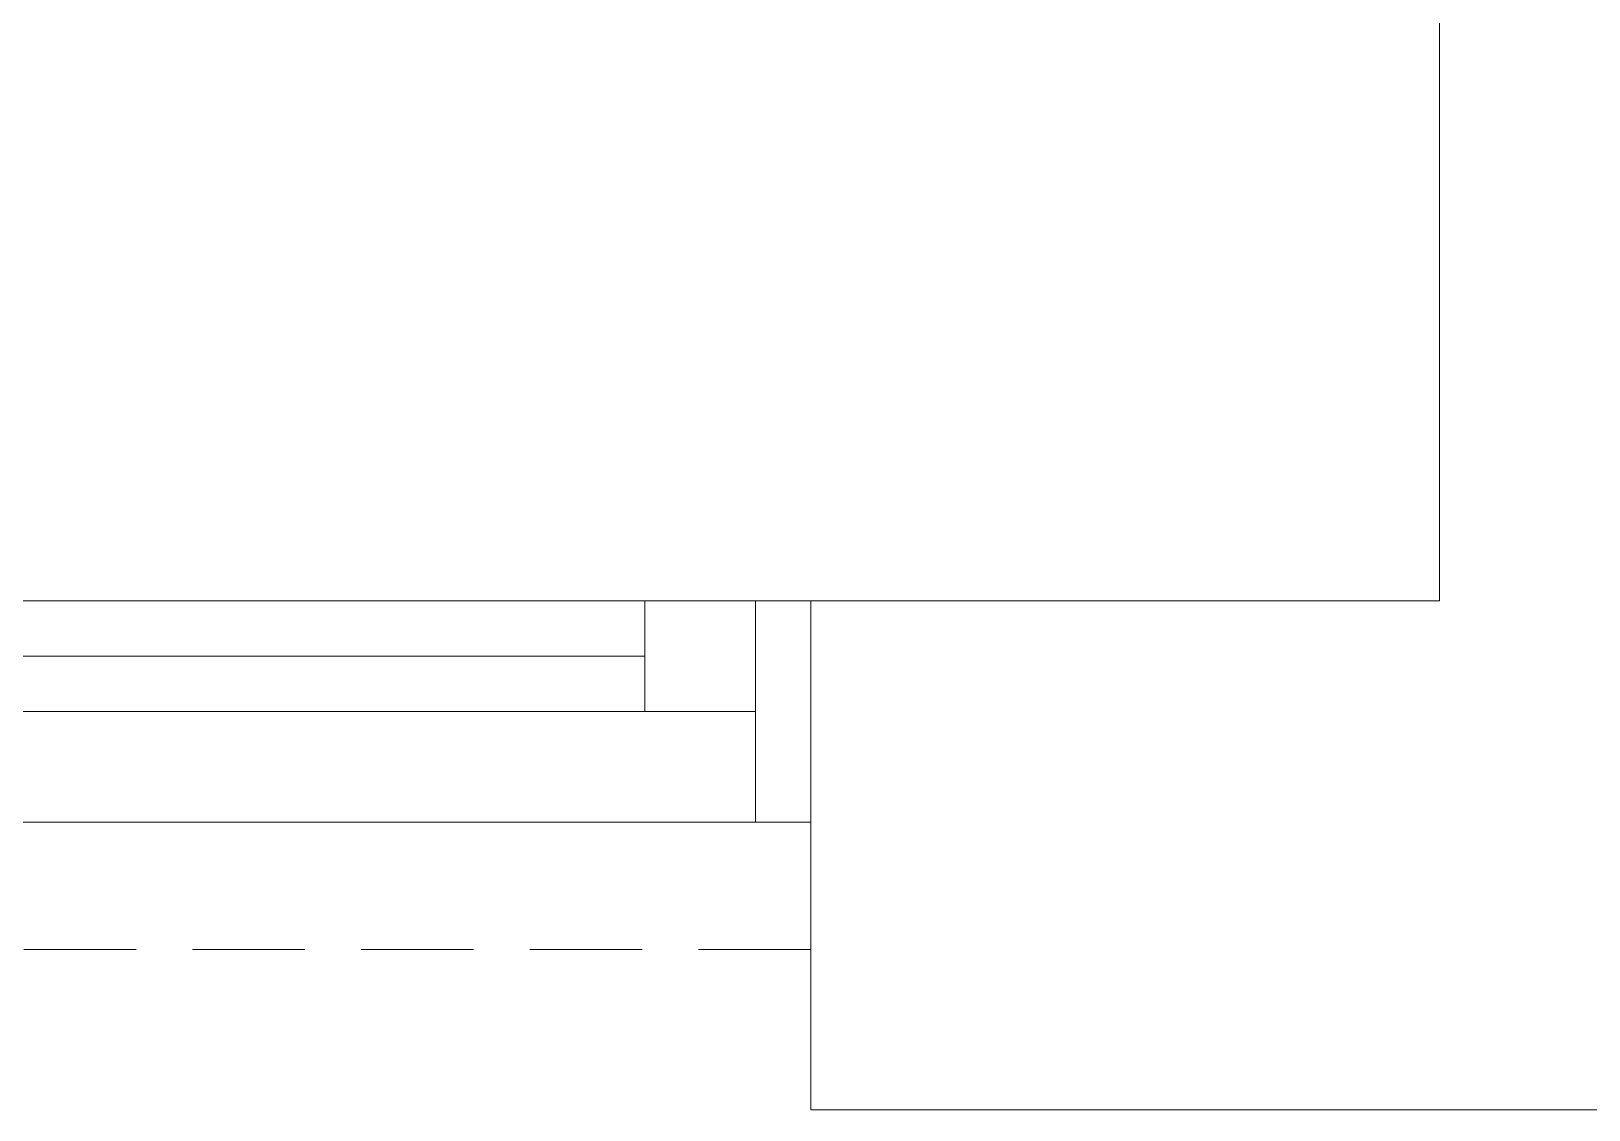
# Model space of a CAD drawing. Header units: millimetres. Extents: x -160614 to 59925, y -157025 to 0.
# Drawn here: x -34089 to -33385, y -116093 to -115605 of the extents above; entities that cross this region are included whole.
import ezdxf

# ---------------------------------------------------------------- set-up
doc = ezdxf.new("R2010")
doc.units = ezdxf.units.MM
doc.header["$LTSCALE"] = 8
doc.linetypes.add('HIDDEN', pattern=[9.525, 6.35, -3.175])
for name, color, linetype, lineweight in [('72_EGR_EQP_TAG', 9, 'Continuous', 5), ('Aluminum', 9, 'Continuous', 5), ('Proj', 9, 'Continuous', 5), ('Walls', 9, 'Continuous', 5)]:
    doc.layers.add(name, color=color, linetype=linetype, lineweight=lineweight)

# ---------------------------------------------------------------- blocks, each defined once
blk = doc.blocks.new('1stF')
at = {"layer": 'Aluminum', "color": 9}
for p, q in [((-35236.55, -115862.61, 0.1), (-33736.55, -115862.61, 0.1)), ((-33811.55, -115912.61, 0.1), (-33811.55, -115862.61, 0.1)), ((-33761.55, -115962.61, 0.1), (-33761.55, -115862.61, 0.1)), ((-33811.55, -115887.61, 0.1), (-35161.55, -115887.61, 0.1)), ((-35211.55, -115912.61, 0.1), (-33761.55, -115912.61, 0.1)), ((-35236.55, -115962.61, 0.1), (-33736.55, -115962.61, 0.1))]:
    blk.add_line(p, q, dxfattribs=at)
at = {"layer": 'Proj', "color": 9, "linetype": 'HIDDEN'}
blk.add_line((-33736.55, -116020.22, 0.1), (-35236.55, -116020.22, 0.1), dxfattribs=at)
at = {"layer": 'Walls', "color": 9}
for p, q in [((-33452.34, -111862.61, 0.1), (-33452.34, -115862.61, 0.1)), ((-33736.55, -115862.61, 0.1), (-33452.34, -115862.61, 0.1)), ((-33736.55, -116092.61, 0.1), (-33736.55, -115862.61, 0.1)), ((-33736.55, -116092.61, 0.1), (-33152.34, -116092.61, 0.1))]:
    blk.add_line(p, q, dxfattribs=at)

msp = doc.modelspace()

# ---------------------------------------------------------------- block references
at = {"layer": '72_EGR_EQP_TAG'}
msp.add_blockref('1stF', (0, 0), dxfattribs=at)

doc.saveas('drawing.dxf')
